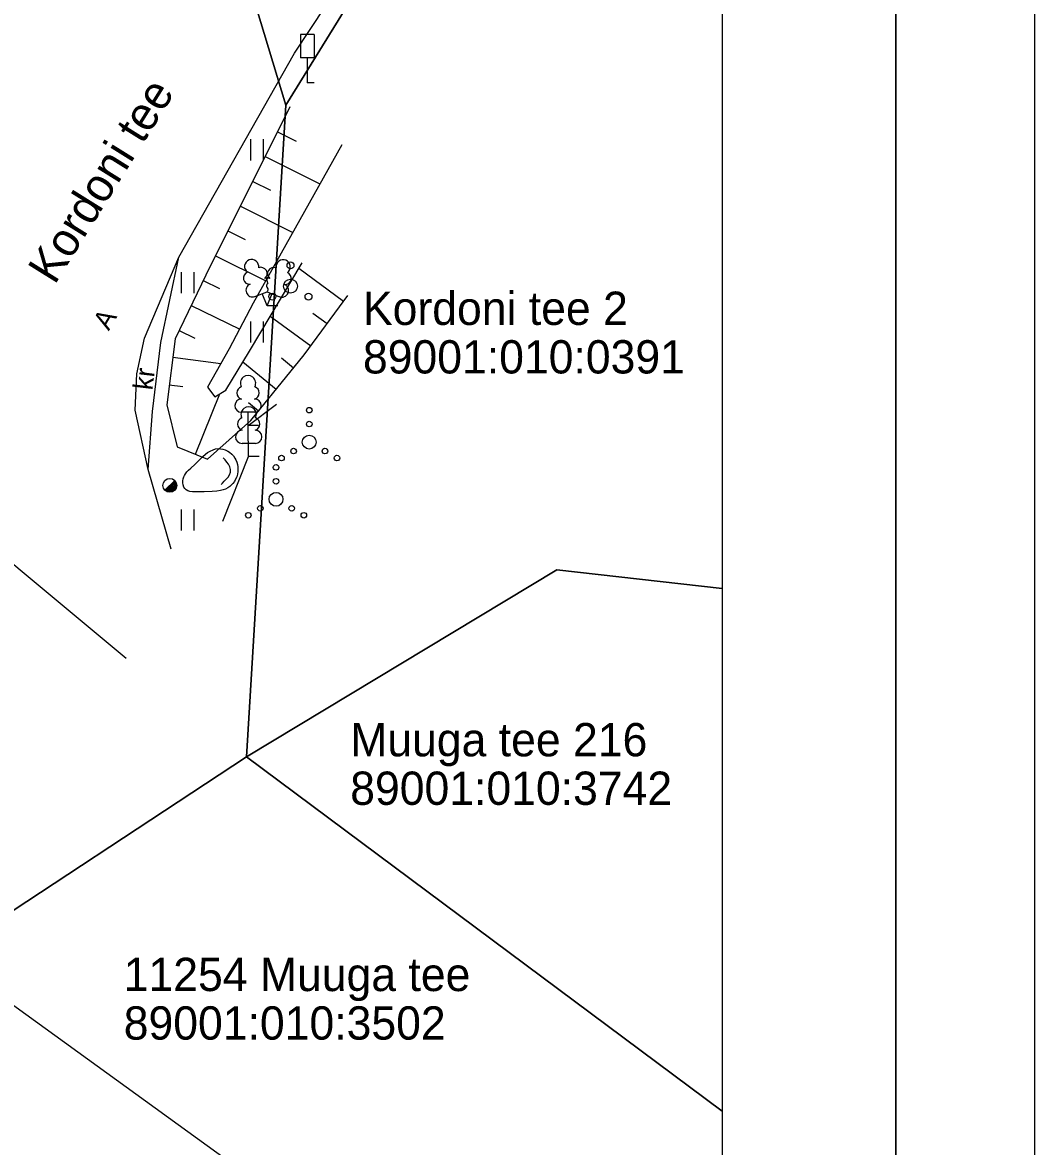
# Model space of a CAD drawing. Extents: x 552509 to 552614, y 6594677 to 6594825.
# Drawn here: x 552577.7 to 552614.16, y 6594728.33 to 6594768.84 of the extents above; entities that cross this region are included whole.
import ezdxf

# ---------------------------------------------------------------- set-up
doc = ezdxf.new("R2010")
doc.units = 0
for name, color, linetype in [('HALJASTUS', 7, 'Continuous'), ('KPKAABEL', 7, 'Continuous'), ('LIIKLUS', 7, 'Continuous'), ('PIIR', 7, 'Continuous'), ('POST', 7, 'Continuous'), ('PUU', 7, 'Continuous'), ('RELJEEF', 7, 'Continuous'), ('TEE', 7, 'Continuous'), ('VORMISTUS', 7, 'Continuous')]:
    doc.layers.add(name, color=color, linetype=linetype)

msp = doc.modelspace()

# ---------------------------------------------------------------- linework, layer by layer
at = {"layer": 'HALJASTUS'}
for p, q in [((552585.911, 6594764.633), (552585.911, 6594763.872)), ((552586.366, 6594764.633), (552586.366, 6594763.872)), ((552583.418, 6594759.847), (552583.418, 6594759.086)), ((552583.873, 6594759.847), (552583.873, 6594759.086)), ((552585.911, 6594758.065), (552585.911, 6594757.304)), ((552586.366, 6594758.065), (552586.366, 6594757.304)), ((552583.418, 6594751.294), (552583.418, 6594750.532)), ((552583.873, 6594751.294), (552583.873, 6594750.532))]:
    msp.add_line(p, q, dxfattribs=at)
msp.add_lwpolyline([(552584.919, 6594750.875), (552585.845, 6594753.197), (552585.822, 6594754.321), (552586.854, 6594755.088)], dxfattribs=at)
for centre, radius in [((552588.028, 6594754.87), 0.1), ((552588.028, 6594754.37), 0.1), ((552588.028, 6594753.72), 0.25), ((552587.028, 6594753.145), 0.1), ((552587.463, 6594753.395), 0.1), ((552588.593, 6594753.395), 0.1), ((552589.028, 6594753.145), 0.1), ((552586.832, 6594752.808), 0.1), ((552586.832, 6594752.308), 0.1), ((552586.832, 6594751.658), 0.25), ((552585.832, 6594751.083), 0.1), ((552586.267, 6594751.333), 0.1), ((552587.397, 6594751.333), 0.1), ((552587.832, 6594751.083), 0.1)]:
    msp.add_circle(centre, radius, dxfattribs=at)
at = {"layer": 'KPKAABEL'}
msp.add_lwpolyline([(552602.366, 6594800.419), (552598.199, 6594793.885), (552593.464, 6594786.75), (552588.873, 6594780.298), (552585.787, 6594775.242), (552584.886, 6594773.436), (552583.392, 6594772.323), (552579.28, 6594773.572), (552576.737, 6594771.699), (552570.484, 6594761.399), (552568.685, 6594759.468), (552568.289, 6594758.9), (552568.268, 6594758.492), (552569.814, 6594756.635), (552570.684, 6594755.344), (552573.629, 6594752.434), (552581.426, 6594745.926)], dxfattribs=at)
at = {"layer": 'LIIKLUS'}
for p, q in [((552587.708, 6594768.416), (552587.708, 6594767.566)), ((552588.208, 6594768.416), (552587.708, 6594768.416)), ((552588.208, 6594768.416), (552588.208, 6594767.566)), ((552588.208, 6594767.566), (552587.708, 6594767.566)), ((552587.958, 6594767.566), (552587.958, 6594766.666)), ((552588.208, 6594766.666), (552587.958, 6594766.666))]:
    msp.add_line(p, q, dxfattribs=at)
at = {"layer": 'PIIR'}
for points in [[(552596.191, 6594800.419), (552583.67, 6594777.52), (552587.18, 6594765.86), (552602.912, 6594791.322)], [(552520.412, 6594749.852), (552539.65, 6594738.6), (552574.08, 6594730.94), (552574.89, 6594735.22), (552585.77, 6594742.38), (552587.18, 6594765.86), (552583.67, 6594777.52), (552555.67, 6594790.06), (552527.82, 6594792.27), (552520.412, 6594789.634)], [(552602.912, 6594791.322), (552587.18, 6594765.86), (552585.77, 6594742.38), (552596.95, 6594749.11), (552602.912, 6594748.445)], [(552602.912, 6594748.445), (552596.95, 6594749.11), (552585.77, 6594742.38), (552602.912, 6594729.605)], [(552602.912, 6594729.605), (552585.77, 6594742.38), (552574.89, 6594735.22), (552602.912, 6594714.927)], [(552602.912, 6594704.82), (552573.12, 6594726.21), (552574.08, 6594730.94), (552574.89, 6594735.22), (552602.912, 6594714.927)]]:
    msp.add_lwpolyline(points, dxfattribs=at)
at = {"layer": 'POST'}
msp.add_line((552582.829, 6594751.984), (552583.183, 6594752.337), dxfattribs=at)
msp.add_circle((552583.006, 6594752.16), 0.25, dxfattribs=at)
for radius, start, end in [(0.225, 224.8541, 45.0356), (0.2, 224.8427, 45.047), (0.175, 224.8281, 45.0616), (0.15, 224.8087, 45.081), (0.125, 224.7814, 45.1083), (0.1, 224.7406, 45.1491), (0.075, 224.6725, 45.2172), (0.05, 224.5363, 45.3534), (0.025, 224.1278, 45.7619)]:
    msp.add_arc((552583.006, 6594752.16), radius, start, end, dxfattribs=at)
at = {"layer": 'PUU'}
for p, q in [((552586.071, 6594758.966), (552586.516, 6594759.141)), ((552586.511, 6594758.631), (552586.336, 6594759.071)), ((552586.511, 6594758.631), (552586.691, 6594759.071)), ((552586.516, 6594759.141), (552586.956, 6594758.961)), ((552586.891, 6594758.631), (552586.511, 6594758.631)), ((552586.062, 6594754.796), (552585.582, 6594754.796)), ((552585.822, 6594754.321), (552585.822, 6594754.796)), ((552586.202, 6594754.321), (552585.822, 6594754.321)), ((552586.086, 6594753.672), (552585.606, 6594753.672)), ((552585.845, 6594753.197), (552585.845, 6594753.672)), ((552586.226, 6594753.197), (552585.845, 6594753.197))]:
    msp.add_line(p, q, dxfattribs=at)
msp.add_lwpolyline([(552586.516, 6594759.636), (552586.496, 6594759.561), (552586.496, 6594759.541), (552586.506, 6594759.511), (552586.526, 6594759.476), (552586.531, 6594759.456), (552586.516, 6594759.421), (552586.491, 6594759.371), (552586.486, 6594759.346), (552586.491, 6594759.331), (552586.501, 6594759.301), (552586.536, 6594759.241), (552586.541, 6594759.221), (552586.536, 6594759.201), (552586.521, 6594759.166), (552586.516, 6594759.141)], dxfattribs=at)
for centre, radius in [((552587.352, 6594760.088), 0.125), ((552587.352, 6594759.338), 0.25), ((552586.702, 6594758.963), 0.125), ((552588.002, 6594758.963), 0.125)]:
    msp.add_circle(centre, radius, dxfattribs=at)
for centre, radius, start, end in [((552585.954, 6594760.045), 0.256, 111.5027, 232.5173), ((552585.954, 6594760.045), 0.256, 350.4856, 111.5002), ((552586.288, 6594759.795), 0.224, 308.5041, 111.5725), ((552586.751, 6594759.79), 0.225, 67.7016, 230.5126), ((552587.09, 6594760.037), 0.256, 67.6168, 188.6314), ((552587.09, 6594760.037), 0.256, 306.5997, 67.6143), ((552585.88, 6594759.634), 0.224, 111.4304, 274.4987), ((552586.515, 6594759.399), 0.237, 66.7655, 111.5015), ((552587.157, 6594759.624), 0.224, 264.6183, 67.6866), ((552585.984, 6594759.19), 0.237, 111.5014, 291.5004), ((552587.046, 6594759.181), 0.237, 247.6166, 67.6155), ((552585.822, 6594755.841), 0.277, 332.5799, 207.4201), ((552585.652, 6594755.494), 0.233, 109.0217, 253.1415), ((552585.992, 6594755.494), 0.233, 286.8508, 70.9859), ((552585.584, 6594755.034), 0.238, 90.0016, 269.3953), ((552586.059, 6594755.034), 0.238, 270.6047, 89.9984), ((552585.845, 6594754.717), 0.277, 332.5799, 207.4201), ((552585.675, 6594754.369), 0.233, 109.0217, 253.1415), ((552586.016, 6594754.369), 0.233, 286.8508, 70.9859), ((552585.608, 6594753.909), 0.238, 90.0016, 269.3953), ((552586.083, 6594753.909), 0.238, 270.6047, 89.9984)]:
    msp.add_arc(centre, radius, start, end, dxfattribs=at)
at = {"layer": 'RELJEEF'}
for p, q in [((552586.887, 6594764.907), (552587.559, 6594764.571)), ((552586.439, 6594764.013), (552588.415, 6594763.025)), ((552585.992, 6594763.118), (552586.637, 6594762.796)), ((552585.545, 6594762.224), (552587.437, 6594761.278)), ((552585.098, 6594761.329), (552585.715, 6594761.021)), ((552584.651, 6594760.435), (552586.46, 6594759.53)), ((552589.266, 6594758.786), (552587.647, 6594759.977)), ((552584.206, 6594759.539), (552584.8, 6594759.253)), ((552583.772, 6594758.638), (552585.522, 6594757.795)), ((552588.674, 6594757.981), (552588.16, 6594758.358)), ((552588.081, 6594757.175), (552586.619, 6594758.25)), ((552583.338, 6594757.738), (552583.909, 6594757.462)), ((552583.109, 6594756.776), (552584.847, 6594756.557)), ((552587.464, 6594756.388), (552587.026, 6594756.746)), ((552586.832, 6594755.614), (552585.63, 6594756.595)), ((552582.984, 6594755.784), (552583.468, 6594755.723)), ((552583.926, 6594753.279), (552584.805, 6594755.459)), ((552586.2, 6594754.839), (552585.835, 6594755.137))]:
    msp.add_line(p, q, dxfattribs=at)
for points in [[(552587.334, 6594765.802), (552584.3, 6594759.733), (552583.193, 6594757.437), (552582.893, 6594755.058), (552583.269, 6594753.544), (552584.358, 6594753.105), (552585.922, 6594754.499), (552587.851, 6594756.862), (552589.424, 6594759.002)], [(552589.201, 6594764.431), (552586.011, 6594758.727), (552585.144, 6594757.076), (552584.358, 6594755.705), (552584.624, 6594755.348), (552585.021, 6594755.591), (552585.871, 6594756.993), (552587.768, 6594760.181)], [(552583.472, 6594752.322), (552583.491, 6594752.397), (552583.512, 6594752.462), (552583.535, 6594752.516), (552583.565, 6594752.573), (552583.616, 6594752.643), (552583.678, 6594752.706), (552583.764, 6594752.783), (552583.901, 6594752.909), (552583.991, 6594752.998), (552584.119, 6594753.13), (552584.191, 6594753.201), (552584.288, 6594753.286), (552584.364, 6594753.34), (552584.452, 6594753.394), (552584.561, 6594753.445), (552584.65, 6594753.471), (552584.746, 6594753.483), (552584.83, 6594753.479), (552584.916, 6594753.463), (552584.993, 6594753.439), (552585.093, 6594753.391), (552585.155, 6594753.352), (552585.237, 6594753.284), (552585.293, 6594753.224), (552585.351, 6594753.142), (552585.384, 6594753.08), (552585.416, 6594752.999), (552585.439, 6594752.915), (552585.451, 6594752.834), (552585.456, 6594752.749), (552585.453, 6594752.657), (552585.439, 6594752.562), (552585.414, 6594752.472), (552585.375, 6594752.378), (552585.333, 6594752.304), (552585.279, 6594752.231), (552585.22, 6594752.166), (552585.164, 6594752.118), (552585.091, 6594752.068), (552585.005, 6594752.025), (552584.931, 6594751.998), (552584.829, 6594751.972), (552584.693, 6594751.952), (552584.536, 6594751.938), (552584.238, 6594751.924), (552583.976, 6594751.923), (552583.819, 6594751.929), (552583.724, 6594751.943), (552583.651, 6594751.965), (552583.592, 6594751.997), (552583.545, 6594752.042), (552583.511, 6594752.098), (552583.489, 6594752.175), (552583.477, 6594752.25), (552583.472, 6594752.322)], [(552584.857, 6594752.192), (552584.9, 6594752.238), (552584.968, 6594752.311), (552585.036, 6594752.384), (552585.104, 6594752.458), (552585.16, 6594752.54), (552585.185, 6594752.636), (552585.185, 6594752.736), (552585.164, 6594752.833), (552585.122, 6594752.924), (552585.059, 6594753.001), (552584.993, 6594753.077), (552584.927, 6594753.152)]]:
    msp.add_lwpolyline(points, dxfattribs=at)
at = {"layer": 'TEE'}
for points in [[(552583.054, 6594749.855), (552582.226, 6594752.73), (552581.751, 6594754.87), (552581.813, 6594756.178), (552582.096, 6594757.461), (552583.33, 6594760.391), (552587.501, 6594767.733), (552591.499, 6594773.794), (552598.945, 6594785.263), (552602.143, 6594790.341), (552602.912, 6594791.58)], [(552582.226, 6594752.73), (552582.384, 6594754.824), (552582.682, 6594757.309), (552583.33, 6594760.391)]]:
    msp.add_lwpolyline(points, dxfattribs=at)
at = {"layer": 'VORMISTUS'}
for points in [[(552509.162, 6594825.419), (552614.162, 6594825.419), (552614.162, 6594676.919), (552509.162, 6594676.919)], [(552514.162, 6594682.419), (552609.162, 6594682.419), (552609.162, 6594819.919), (552514.162, 6594819.919)], [(552514.162, 6594819.919), (552609.162, 6594819.919), (552609.162, 6594682.419), (552514.162, 6594682.419)], [(552602.912, 6594695.419), (552520.412, 6594695.419), (552520.412, 6594800.419), (552602.912, 6594800.419)]]:
    msp.add_lwpolyline(points, close=True, dxfattribs=at)

# ---------------------------------------------------------------- texts
at = {"layer": 'PIIR'}
for s, p in [('Kordoni tee 2', (552589.963, 6594757.943)), ('89001:010:0391', (552589.963, 6594756.193)), ('Muuga tee 216', (552589.504, 6594742.394)), ('89001:010:3742', (552589.504, 6594740.644)), ('11254 Muuga tee', (552581.343, 6594733.933)), ('89001:010:3502', (552581.343, 6594732.183))]:
    msp.add_text(s, height=1.2, dxfattribs=at).set_placement(p)
at = {"layer": 'TEE'}
for s, height, rotation, p in [('Kordoni tee', 1.2, 58.018, (552578.853, 6594759.358)), ('A', 0.7, 59.6969, (552580.803, 6594757.71)), ('kr', 0.7, 83.1139, (552582.376, 6594755.571))]:
    msp.add_text(s, height=height, rotation=rotation, dxfattribs=at).set_placement(p)

doc.saveas('drawing.dxf')
